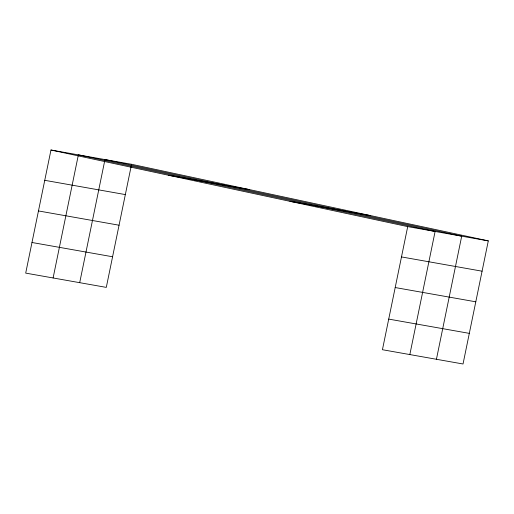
<?xml version="1.0" encoding="UTF-8"?>
<svg xmlns="http://www.w3.org/2000/svg" width="514" height="514" viewBox="0 0 514 514"><rect width="100%" height="100%" fill="white"/><g stroke="black" fill="none" stroke-linecap="round" stroke-linejoin="round"><path stroke-width="0.77" d="M131.565 164.281L50.97 150.011L25.7 273.114L106.295 287.384L131.565 164.281L488.3 240.886L463.03 363.989L382.435 349.719L407.705 226.616L488.3 240.886M53.103 277.965L78.372 154.862L435.107 231.467L409.838 354.57M79.702 282.674L104.972 159.571L461.7 236.177L436.431 359.28M168.695 175.287L249.29 189.563M289.98 201.334L370.575 215.604M44.75 180.318L125.345 194.588M401.485 256.923L482.081 271.193M38.46 210.939L119.055 225.216M395.195 287.544L475.791 301.814M31.984 242.492L112.579 256.762M388.719 319.098L469.314 333.368M50.97 150.011L407.705 226.616"/></g></svg>
